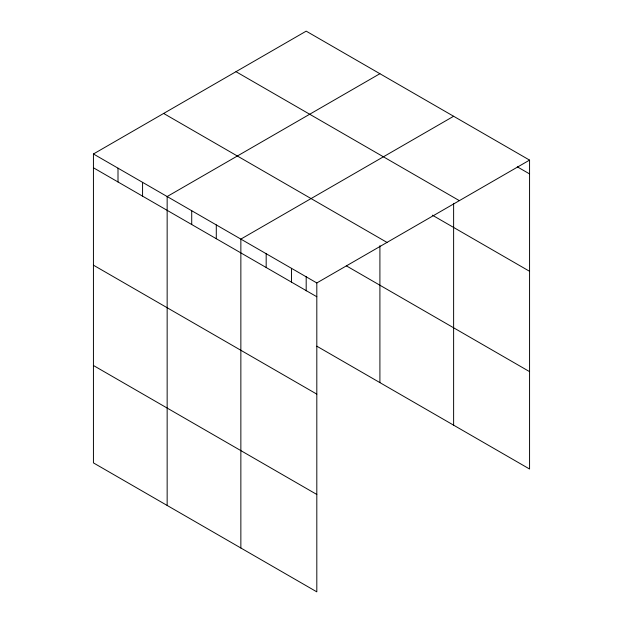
<?xml version="1.0" encoding="UTF-8"?>
<svg xmlns="http://www.w3.org/2000/svg" width="623" height="623" viewBox="0 0 623 623"><rect width="100%" height="100%" fill="white"/><g stroke="black" fill="none" stroke-linecap="round" stroke-linejoin="round"><path stroke-width="0.93" d="M93.434 153.982L316.811 282.951L316.811 591.85L93.434 462.889L93.434 153.982L306.189 31.15L529.566 160.111L529.566 469.018L316.842 346.201M379.905 73.709L167.151 196.541L167.151 505.448M453.622 116.267L240.86 239.1L240.86 547.999M316.811 282.951L529.566 160.111M517.316 166.839L529.566 173.91M235.985 71.684L459.353 200.653M432.323 215.153L529.566 271.293M163.647 113.448L387.015 242.417M346.326 265.834L529.566 371.635M93.434 167.782L316.811 296.75M93.434 265.164L316.811 394.133M93.434 365.499L316.811 494.467M453.622 203.347L453.622 425.166M379.905 245.672L379.905 382.608M306.189 276.417L306.189 290.879M291.494 268.334L291.494 282.133M266.177 253.717L266.177 267.516M216.29 224.919L216.29 238.71M191.72 210.73L191.72 224.529M142.574 182.36L142.574 196.152M118.004 168.171L118.004 181.971"/></g></svg>
